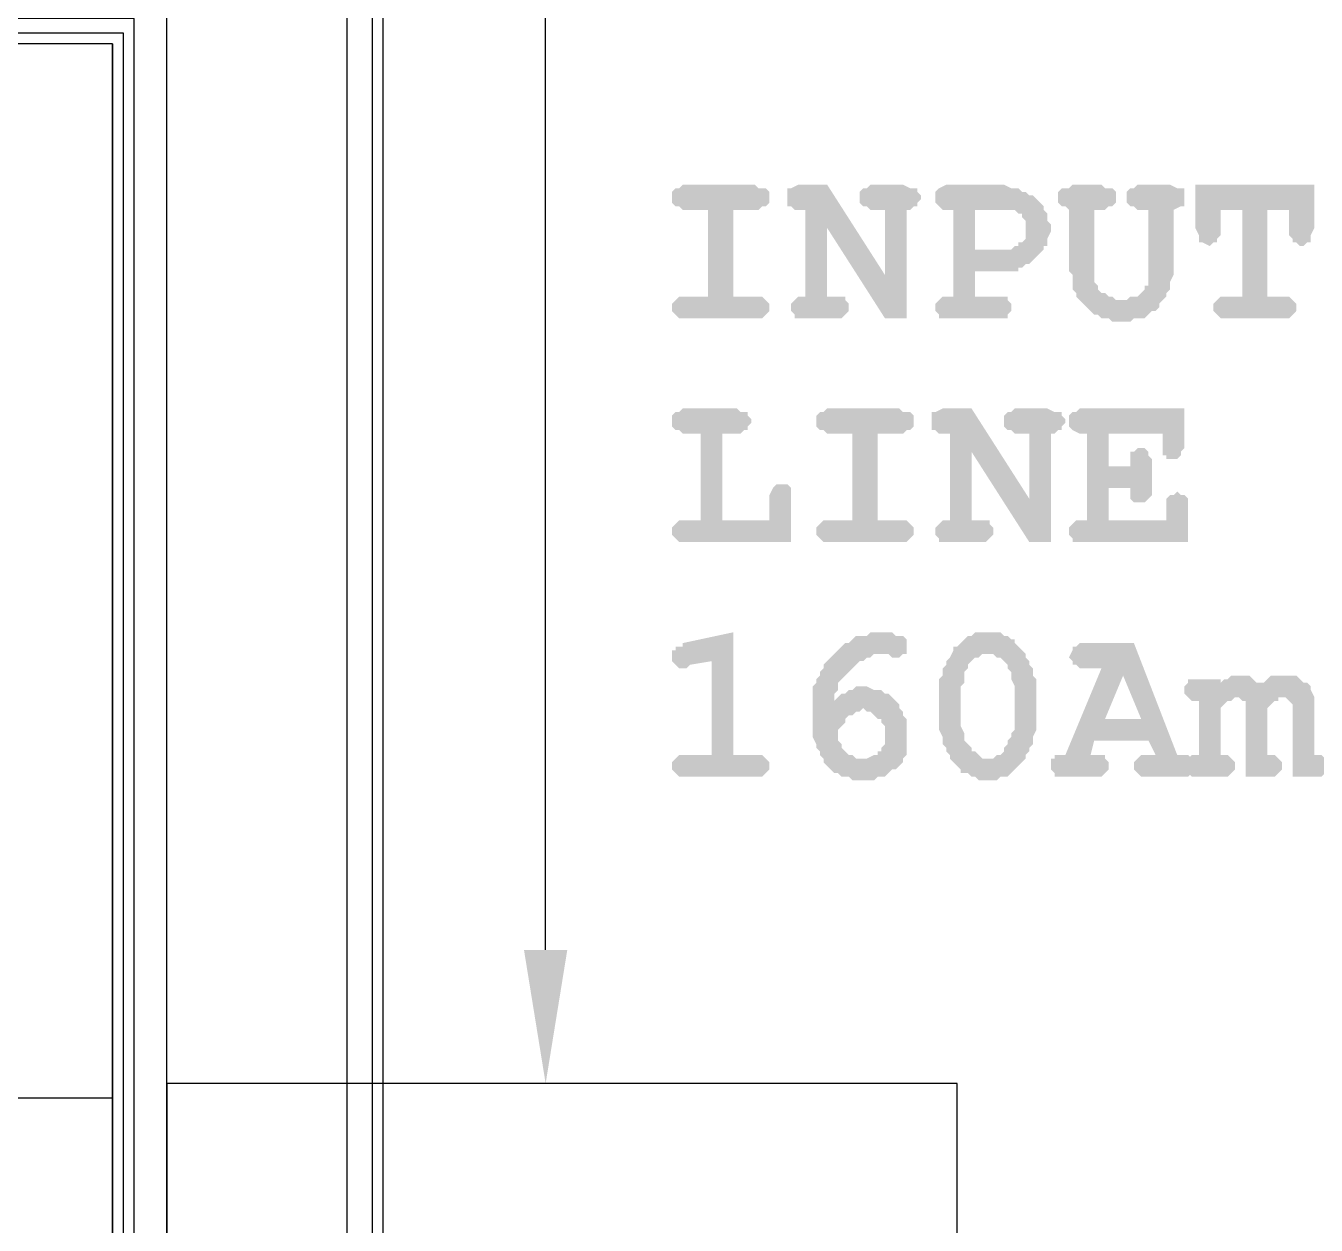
# Model space of a CAD drawing. Header units: feet. Extents: x -99009 to 3252343, y -11094690 to 9035152.
# Drawn here: x 1672012.8 to 1672257.1, y -1051093.5 to -1050866.5 of the extents above; entities that cross this region are included whole.
import ezdxf

# ---------------------------------------------------------------- set-up
doc = ezdxf.new("R2010")
doc.units = ezdxf.units.FT
doc.linetypes.add('Continous', pattern=[0])
doc.layers.add('BOR', color=6, linetype='Continous')

msp = doc.modelspace()

# ---------------------------------------------------------------- hatches: boundary and pattern name
at = {"layer": 'BOR', "ltscale": 5}
for points in [[(1672137.86492, -1050896.56267), (1672137.18153, -1050896.56267), (1672136.49814, -1050897.24605), (1672135.81476, -1050897.24605), (1672135.13137, -1050897.92944), (1672135.13137, -1050899.29622), (1672135.13137, -1050899.9796), (1672135.81476, -1050900.66299), (1672136.49814, -1050900.66299), (1672137.18153, -1050901.34638), (1672141.96524, -1050901.34638), (1672141.96524, -1050917.74766), (1672136.49814, -1050917.74766), (1672135.81476, -1050918.43105), (1672135.13137, -1050919.11444), (1672135.13137, -1050919.79783), (1672135.13137, -1050920.48121), (1672135.81476, -1050921.1646), (1672136.49814, -1050921.84799), (1672152.21604, -1050921.84799), (1672152.89943, -1050921.1646), (1672153.58282, -1050920.48121), (1672153.58282, -1050919.79783), (1672153.58282, -1050919.11444), (1672152.89943, -1050918.43105), (1672152.21604, -1050917.74766), (1672146.74895, -1050917.74766), (1672146.74895, -1050901.34638), (1672151.53266, -1050901.34638), (1672152.21604, -1050900.66299), (1672152.89943, -1050900.66299), (1672153.58282, -1050899.9796), (1672153.58282, -1050897.92944), (1672152.89943, -1050897.24605), (1672151.53266, -1050897.24605), (1672150.84927, -1050896.56267)], [(1672159.7333, -1050896.56267), (1672159.04991, -1050896.56267), (1672157.68314, -1050897.24605), (1672156.99975, -1050897.24605), (1672156.99975, -1050899.29622), (1672156.99975, -1050900.66299), (1672157.68314, -1050900.66299), (1672158.36653, -1050901.34638), (1672160.41669, -1050901.34638), (1672164.51701, -1050904.76331), (1672175.4512, -1050921.84799), (1672175.4512, -1050913.64734), (1672164.51701, -1050896.56267)], [(1672173.40104, -1050896.56267), (1672172.71765, -1050896.56267), (1672172.03427, -1050897.24605), (1672171.35088, -1050897.24605), (1672170.66749, -1050897.92944), (1672170.66749, -1050899.29622), (1672170.66749, -1050899.9796), (1672171.35088, -1050900.66299), (1672172.03427, -1050900.66299), (1672172.71765, -1050901.34638), (1672175.4512, -1050901.34638), (1672175.4512, -1050921.84799), (1672179.55152, -1050921.84799), (1672179.55152, -1050901.34638), (1672180.23491, -1050901.34638), (1672180.9183, -1050900.66299), (1672181.60169, -1050900.66299), (1672181.60169, -1050899.9796), (1672182.28507, -1050899.29622), (1672182.28507, -1050898.61283), (1672181.60169, -1050897.92944), (1672181.60169, -1050897.24605), (1672180.23491, -1050897.24605), (1672178.86814, -1050896.56267)], [(1672187.75217, -1050896.56267), (1672187.06878, -1050896.56267), (1672185.70201, -1050897.24605), (1672185.01862, -1050897.92944), (1672185.01862, -1050899.29622), (1672185.01862, -1050899.9796), (1672185.70201, -1050900.66299), (1672186.38539, -1050901.34638), (1672200.05313, -1050901.34638), (1672200.73652, -1050902.02976), (1672201.41991, -1050902.02976), (1672201.41991, -1050902.71315), (1672202.1033, -1050903.39654), (1672202.1033, -1050904.76331), (1672202.1033, -1050906.81347), (1672201.41991, -1050907.49686), (1672200.73652, -1050907.49686), (1672200.73652, -1050908.18025), (1672200.05313, -1050908.18025), (1672199.36975, -1050908.86363), (1672192.53588, -1050908.86363), (1672204.83684, -1050909.54702), (1672205.52023, -1050908.86363), (1672205.52023, -1050908.18025), (1672206.20362, -1050908.18025), (1672206.20362, -1050906.81347), (1672206.887, -1050905.4467), (1672206.887, -1050904.07992), (1672206.20362, -1050903.39654), (1672206.20362, -1050902.02976), (1672205.52023, -1050901.34638), (1672205.52023, -1050900.66299), (1672204.83684, -1050899.9796), (1672204.15346, -1050899.29622), (1672203.47007, -1050898.61283), (1672202.78668, -1050898.61283), (1672202.1033, -1050897.92944), (1672201.41991, -1050897.92944), (1672200.73652, -1050897.24605), (1672199.36975, -1050897.24605), (1672198.00297, -1050896.56267), (1672197.31959, -1050896.56267)], [(1672216.45442, -1050896.56267), (1672210.98733, -1050896.56267), (1672210.30394, -1050897.24605), (1672208.93717, -1050897.24605), (1672208.25378, -1050897.92944), (1672208.25378, -1050899.29622), (1672208.25378, -1050899.9796), (1672208.93717, -1050900.66299), (1672209.62055, -1050900.66299), (1672210.30394, -1050901.34638), (1672210.30394, -1050912.96396), (1672210.98733, -1050913.64734), (1672210.98733, -1050916.38089), (1672211.67071, -1050917.06428), (1672211.67071, -1050917.74766), (1672212.3541, -1050918.43105), (1672220.55474, -1050918.43105), (1672219.18797, -1050918.43105), (1672218.50458, -1050917.74766), (1672217.8212, -1050917.74766), (1672217.13781, -1050917.06428), (1672216.45442, -1050917.06428), (1672215.77104, -1050916.38089), (1672215.77104, -1050915.6975), (1672215.08765, -1050915.01412), (1672215.08765, -1050901.34638), (1672217.13781, -1050901.34638), (1672217.8212, -1050900.66299), (1672218.50458, -1050900.66299), (1672219.18797, -1050899.9796), (1672219.18797, -1050897.92944), (1672218.50458, -1050897.24605), (1672217.13781, -1050897.24605)], [(1672223.97168, -1050896.56267), (1672223.28829, -1050896.56267), (1672222.60491, -1050897.24605), (1672221.92152, -1050897.24605), (1672221.23813, -1050897.92944), (1672221.23813, -1050899.29622), (1672221.23813, -1050899.9796), (1672221.92152, -1050900.66299), (1672222.60491, -1050900.66299), (1672223.28829, -1050901.34638), (1672225.33845, -1050901.34638), (1672225.33845, -1050913.64734), (1672225.33845, -1050915.6975), (1672224.65507, -1050915.6975), (1672224.65507, -1050916.38089), (1672223.97168, -1050917.06428), (1672223.28829, -1050917.74766), (1672221.92152, -1050917.74766), (1672221.23813, -1050918.43105), (1672212.3541, -1050918.43105), (1672213.03749, -1050919.11444), (1672213.72087, -1050919.79783), (1672214.40426, -1050920.48121), (1672215.08765, -1050921.1646), (1672215.77104, -1050921.1646), (1672216.45442, -1050921.84799), (1672217.8212, -1050921.84799), (1672218.50458, -1050922.53137), (1672221.92152, -1050922.53137), (1672222.60491, -1050921.84799), (1672224.65507, -1050921.84799), (1672225.33845, -1050921.1646), (1672226.02184, -1050920.48121), (1672226.70523, -1050920.48121), (1672227.38861, -1050919.79783), (1672227.38861, -1050919.11444), (1672228.072, -1050918.43105), (1672228.75539, -1050917.74766), (1672228.75539, -1050917.06428), (1672229.43878, -1050916.38089), (1672229.43878, -1050915.01412), (1672230.12216, -1050913.64734), (1672230.12216, -1050901.34638), (1672231.48894, -1050900.66299), (1672232.17232, -1050900.66299), (1672232.17232, -1050897.24605), (1672230.80555, -1050897.24605), (1672229.43878, -1050896.56267)], [(1672234.22248, -1050896.56267), (1672234.22248, -1050904.76331), (1672234.90587, -1050906.13009), (1672234.90587, -1050907.49686), (1672235.58926, -1050907.49686), (1672236.95603, -1050908.18025), (1672237.63942, -1050907.49686), (1672238.32281, -1050907.49686), (1672238.32281, -1050906.81347), (1672239.00619, -1050906.13009), (1672239.00619, -1050901.34638), (1672243.10651, -1050901.34638), (1672256.77425, -1050896.56267)], [(1672256.77425, -1050896.56267), (1672243.10651, -1050901.34638), (1672251.99055, -1050901.34638), (1672251.99055, -1050906.13009), (1672252.67393, -1050906.81347), (1672252.67393, -1050907.49686), (1672253.35732, -1050907.49686), (1672254.04071, -1050908.18025), (1672254.72409, -1050908.18025), (1672255.40748, -1050907.49686), (1672256.09087, -1050907.49686), (1672256.09087, -1050906.13009), (1672256.77425, -1050904.76331)], [(1672160.41669, -1050901.34638), (1672160.41669, -1050917.74766), (1672159.04991, -1050917.74766), (1672158.36653, -1050918.43105), (1672157.68314, -1050919.11444), (1672157.68314, -1050919.79783), (1672157.68314, -1050920.48121), (1672158.36653, -1050921.1646), (1672158.36653, -1050921.84799), (1672167.25056, -1050921.84799), (1672167.93395, -1050921.1646), (1672168.61733, -1050920.48121), (1672168.61733, -1050919.79783), (1672168.61733, -1050919.11444), (1672167.93395, -1050918.43105), (1672167.93395, -1050917.74766), (1672164.51701, -1050917.74766), (1672164.51701, -1050904.76331)], [(1672188.43556, -1050901.34638), (1672188.43556, -1050917.74766), (1672186.38539, -1050917.74766), (1672185.70201, -1050918.43105), (1672185.01862, -1050919.11444), (1672185.01862, -1050919.79783), (1672185.01862, -1050920.48121), (1672185.70201, -1050921.1646), (1672185.70201, -1050921.84799), (1672198.68636, -1050921.84799), (1672198.68636, -1050921.1646), (1672199.36975, -1050920.48121), (1672199.36975, -1050919.79783), (1672199.36975, -1050919.11444), (1672198.68636, -1050918.43105), (1672198.68636, -1050917.74766), (1672192.53588, -1050917.74766), (1672192.53588, -1050912.96396), (1672200.73652, -1050912.96396), (1672200.73652, -1050912.28057), (1672201.41991, -1050912.28057), (1672202.1033, -1050911.59718), (1672202.78668, -1050911.59718), (1672203.47007, -1050910.91379), (1672204.15346, -1050910.23041), (1672204.83684, -1050909.54702), (1672192.53588, -1050908.86363), (1672192.53588, -1050901.34638), (1672197.31959, -1050901.34638)], [(1672243.10651, -1050901.34638), (1672243.10651, -1050917.74766), (1672239.00619, -1050917.74766), (1672238.32281, -1050918.43105), (1672237.63942, -1050919.11444), (1672237.63942, -1050919.79783), (1672237.63942, -1050920.48121), (1672238.32281, -1050921.1646), (1672239.00619, -1050921.84799), (1672251.99055, -1050921.84799), (1672252.67393, -1050921.1646), (1672253.35732, -1050920.48121), (1672253.35732, -1050919.79783), (1672253.35732, -1050919.11444), (1672252.67393, -1050918.43105), (1672251.99055, -1050917.74766), (1672247.89022, -1050917.74766), (1672247.89022, -1050901.34638), (1672251.99055, -1050901.34638)], [(1672137.86492, -1050938.93266), (1672137.18153, -1050938.93266), (1672136.49814, -1050939.61605), (1672135.81476, -1050939.61605), (1672135.13137, -1050940.29944), (1672135.13137, -1050941.66621), (1672135.13137, -1050942.3496), (1672135.81476, -1050943.03298), (1672136.49814, -1050943.03298), (1672137.18153, -1050943.71637), (1672140.59847, -1050943.71637), (1672140.59847, -1050960.11766), (1672144.69879, -1050960.11766), (1672144.69879, -1050943.71637), (1672148.11572, -1050943.71637), (1672148.79911, -1050943.03298), (1672149.4825, -1050943.03298), (1672149.4825, -1050942.3496), (1672150.16588, -1050941.66621), (1672150.16588, -1050940.98282), (1672149.4825, -1050940.29944), (1672149.4825, -1050939.61605), (1672148.11572, -1050939.61605), (1672147.43234, -1050938.93266)], [(1672165.2004, -1050938.93266), (1672164.51701, -1050938.93266), (1672163.83362, -1050939.61605), (1672163.15024, -1050939.61605), (1672162.46685, -1050940.29944), (1672162.46685, -1050941.66621), (1672162.46685, -1050942.3496), (1672163.15024, -1050943.03298), (1672163.83362, -1050943.03298), (1672164.51701, -1050943.71637), (1672169.30072, -1050943.71637), (1672169.30072, -1050960.11766), (1672163.83362, -1050960.11766), (1672163.15024, -1050960.80105), (1672162.46685, -1050961.48443), (1672162.46685, -1050962.16782), (1672162.46685, -1050962.85121), (1672163.15024, -1050963.53459), (1672163.83362, -1050964.21798), (1672179.55152, -1050964.21798), (1672180.23491, -1050963.53459), (1672180.9183, -1050962.85121), (1672180.9183, -1050962.16782), (1672180.9183, -1050961.48443), (1672180.23491, -1050960.80105), (1672179.55152, -1050960.11766), (1672174.08443, -1050960.11766), (1672174.08443, -1050943.71637), (1672178.86814, -1050943.71637), (1672179.55152, -1050943.03298), (1672180.23491, -1050943.03298), (1672180.9183, -1050942.3496), (1672180.9183, -1050940.29944), (1672180.23491, -1050939.61605), (1672178.86814, -1050939.61605), (1672178.18475, -1050938.93266)], [(1672187.06878, -1050938.93266), (1672186.38539, -1050938.93266), (1672185.01862, -1050939.61605), (1672184.33523, -1050939.61605), (1672184.33523, -1050941.66621), (1672184.33523, -1050943.03298), (1672185.01862, -1050943.03298), (1672185.70201, -1050943.71637), (1672187.75217, -1050943.71637), (1672191.85249, -1050947.13331), (1672202.78668, -1050964.21798), (1672202.78668, -1050956.01734), (1672191.85249, -1050938.93266)], [(1672200.73652, -1050938.93266), (1672200.05313, -1050938.93266), (1672199.36975, -1050939.61605), (1672198.68636, -1050939.61605), (1672198.00297, -1050940.29944), (1672198.00297, -1050941.66621), (1672198.00297, -1050942.3496), (1672198.68636, -1050943.03298), (1672199.36975, -1050943.03298), (1672200.05313, -1050943.71637), (1672202.78668, -1050943.71637), (1672202.78668, -1050964.21798), (1672206.887, -1050964.21798), (1672206.887, -1050943.71637), (1672207.57039, -1050943.71637), (1672208.25378, -1050943.03298), (1672208.93717, -1050943.03298), (1672208.93717, -1050942.3496), (1672209.62055, -1050941.66621), (1672209.62055, -1050940.98282), (1672208.93717, -1050940.29944), (1672208.93717, -1050939.61605), (1672207.57039, -1050939.61605), (1672206.20362, -1050938.93266)], [(1672213.03749, -1050938.93266), (1672212.3541, -1050938.93266), (1672211.67071, -1050939.61605), (1672210.98733, -1050939.61605), (1672210.30394, -1050940.29944), (1672210.30394, -1050941.66621), (1672210.30394, -1050942.3496), (1672210.98733, -1050943.03298), (1672212.3541, -1050943.71637), (1672228.072, -1050943.71637), (1672228.072, -1050947.81669), (1672228.75539, -1050947.81669), (1672228.75539, -1050948.50008), (1672230.80555, -1050948.50008), (1672231.48894, -1050947.81669), (1672231.48894, -1050947.13331), (1672232.17232, -1050946.44992), (1672232.17232, -1050938.93266)], [(1672187.75217, -1050943.71637), (1672187.75217, -1050960.11766), (1672186.38539, -1050960.11766), (1672185.70201, -1050960.80105), (1672185.01862, -1050961.48443), (1672185.01862, -1050962.16782), (1672185.01862, -1050962.85121), (1672185.70201, -1050963.53459), (1672185.70201, -1050964.21798), (1672194.58604, -1050964.21798), (1672195.26943, -1050963.53459), (1672195.95281, -1050962.85121), (1672195.95281, -1050962.16782), (1672195.95281, -1050961.48443), (1672195.26943, -1050960.80105), (1672195.26943, -1050960.11766), (1672191.85249, -1050960.11766), (1672191.85249, -1050947.13331)], [(1672213.72087, -1050943.71637), (1672213.72087, -1050960.11766), (1672217.8212, -1050960.11766), (1672217.8212, -1050953.96718), (1672221.92152, -1050953.96718), (1672217.8212, -1050949.86685), (1672217.8212, -1050943.71637), (1672228.072, -1050943.71637)], [(1672223.97168, -1050946.44992), (1672223.28829, -1050946.44992), (1672222.60491, -1050947.13331), (1672221.92152, -1050947.13331), (1672221.92152, -1050949.86685), (1672217.8212, -1050949.86685), (1672221.92152, -1050953.96718), (1672221.92152, -1050956.01734), (1672222.60491, -1050956.70072), (1672224.65507, -1050956.70072), (1672225.33845, -1050956.01734), (1672226.02184, -1050955.33395), (1672226.02184, -1050948.50008), (1672225.33845, -1050947.81669), (1672225.33845, -1050947.13331), (1672224.65507, -1050946.44992)], [(1672155.63298, -1050953.28379), (1672154.94959, -1050953.28379), (1672154.26621, -1050953.96718), (1672153.58282, -1050955.33395), (1672153.58282, -1050960.11766), (1672136.49814, -1050960.11766), (1672135.81476, -1050960.80105), (1672135.13137, -1050961.48443), (1672135.13137, -1050962.16782), (1672135.13137, -1050962.85121), (1672135.81476, -1050963.53459), (1672136.49814, -1050964.21798), (1672157.68314, -1050964.21798), (1672157.68314, -1050953.96718), (1672156.99975, -1050953.28379)], [(1672230.80555, -1050954.65056), (1672230.12216, -1050955.33395), (1672229.43878, -1050955.33395), (1672228.75539, -1050956.01734), (1672228.75539, -1050960.11766), (1672211.67071, -1050960.11766), (1672210.98733, -1050960.80105), (1672210.30394, -1050961.48443), (1672210.30394, -1050962.16782), (1672210.30394, -1050962.85121), (1672210.98733, -1050963.53459), (1672210.98733, -1050964.21798), (1672232.85571, -1050964.21798), (1672232.85571, -1050956.01734), (1672232.17232, -1050955.33395), (1672231.48894, -1050955.33395)], [(1672146.74895, -1050981.30265), (1672137.18153, -1050983.35282), (1672137.18153, -1050984.0362), (1672135.81476, -1050984.0362), (1672135.81476, -1050984.71959), (1672135.13137, -1050984.71959), (1672135.13137, -1050986.08636), (1672135.13137, -1050986.76975), (1672142.64863, -1050986.76975), (1672142.64863, -1051004.53781), (1672136.49814, -1051004.53781), (1672135.81476, -1051005.2212), (1672135.13137, -1051005.90459), (1672135.13137, -1051006.58797), (1672135.13137, -1051007.27136), (1672135.81476, -1051007.95475), (1672136.49814, -1051008.63813), (1672152.21604, -1051008.63813), (1672152.89943, -1051007.95475), (1672153.58282, -1051007.27136), (1672153.58282, -1051006.58797), (1672153.58282, -1051005.90459), (1672152.89943, -1051005.2212), (1672152.21604, -1051004.53781), (1672146.74895, -1051004.53781)], [(1672174.76782, -1050981.30265), (1672172.71765, -1050981.30265), (1672172.03427, -1050981.98604), (1672169.98411, -1050981.98604), (1672169.30072, -1050982.66943), (1672168.61733, -1050983.35282), (1672167.93395, -1050983.35282), (1672167.25056, -1050984.0362), (1672166.56717, -1050984.71959), (1672165.88378, -1050985.40298), (1672176.13459, -1050985.40298), (1672176.81798, -1050986.08636), (1672178.18475, -1050986.08636), (1672178.86814, -1050985.40298), (1672179.55152, -1050985.40298), (1672179.55152, -1050982.66943), (1672178.86814, -1050981.98604), (1672177.50136, -1050981.98604), (1672176.81798, -1050981.30265), (1672176.13459, -1050981.30265)], [(1672194.58604, -1050981.30265), (1672192.53588, -1050981.30265), (1672191.85249, -1050981.98604), (1672191.1691, -1050981.98604), (1672190.48572, -1050982.66943), (1672189.80233, -1050983.35282), (1672189.11894, -1050984.0362), (1672188.43556, -1050984.0362), (1672188.43556, -1050984.71959), (1672187.75217, -1050986.08636), (1672187.06878, -1050986.76975), (1672187.06878, -1050987.45314), (1672186.38539, -1050988.13652), (1672186.38539, -1050989.5033), (1672185.70201, -1050990.18669), (1672185.70201, -1050999.7541), (1672186.38539, -1051001.12088), (1672186.38539, -1051002.48765), (1672187.06878, -1051003.17104), (1672187.06878, -1051003.85443), (1672187.75217, -1051004.53781), (1672187.75217, -1051005.2212), (1672195.26943, -1051005.2212), (1672193.90265, -1051005.2212), (1672193.21926, -1051004.53781), (1672192.53588, -1051003.85443), (1672191.85249, -1051003.85443), (1672191.85249, -1051003.17104), (1672191.1691, -1051002.48765), (1672190.48572, -1051001.80426), (1672190.48572, -1051000.43749), (1672189.80233, -1050999.07072), (1672189.80233, -1050991.55346), (1672190.48572, -1050990.87007), (1672190.48572, -1050988.81991), (1672191.1691, -1050988.13652), (1672191.1691, -1050987.45314), (1672191.85249, -1050986.76975), (1672192.53588, -1050986.08636), (1672193.21926, -1050986.08636), (1672193.90265, -1050985.40298), (1672202.1033, -1050985.40298), (1672201.41991, -1050984.71959), (1672200.73652, -1050984.0362), (1672200.05313, -1050983.35282), (1672200.05313, -1050982.66943), (1672199.36975, -1050982.66943), (1672198.68636, -1050981.98604), (1672198.00297, -1050981.98604), (1672197.31959, -1050981.30265), (1672195.95281, -1050981.30265)], [(1672213.72087, -1050983.35282), (1672212.3541, -1050983.35282), (1672211.67071, -1050984.0362), (1672210.98733, -1050984.0362), (1672210.98733, -1050984.71959), (1672210.30394, -1050986.08636), (1672210.98733, -1050986.76975), (1672210.98733, -1050987.45314), (1672211.67071, -1050987.45314), (1672212.3541, -1050988.13652), (1672216.45442, -1050988.13652), (1672220.55474, -1050989.5033), (1672223.97168, -1050997.70394), (1672217.13781, -1050997.70394), (1672225.33845, -1051001.80426), (1672226.70523, -1051004.53781), (1672223.97168, -1051004.53781), (1672223.28829, -1051005.2212), (1672222.60491, -1051005.90459), (1672222.60491, -1051006.58797), (1672222.60491, -1051007.27136), (1672223.28829, -1051007.95475), (1672223.97168, -1051008.63813), (1672232.85571, -1051008.63813), (1672233.5391, -1051007.95475), (1672233.5391, -1051005.2212), (1672232.85571, -1051004.53781), (1672230.80555, -1051004.53781), (1672222.60491, -1050983.35282)], [(1672135.13137, -1050986.76975), (1672135.81476, -1050987.45314), (1672136.49814, -1050988.13652), (1672137.86492, -1050988.13652), (1672138.5483, -1050987.45314), (1672142.64863, -1050986.76975)], [(1672165.88378, -1050985.40298), (1672165.2004, -1050986.08636), (1672164.51701, -1050986.76975), (1672163.83362, -1050987.45314), (1672163.83362, -1050988.13652), (1672163.15024, -1050988.81991), (1672163.15024, -1050989.5033), (1672162.46685, -1050990.18669), (1672162.46685, -1050990.87007), (1672161.78346, -1050991.55346), (1672161.78346, -1050995.65378), (1672171.35088, -1050995.65378), (1672172.03427, -1050996.33717), (1672172.71765, -1050996.33717), (1672173.40104, -1050997.02056), (1672174.08443, -1050997.70394), (1672174.76782, -1050997.70394), (1672174.76782, -1050998.38733), (1672175.4512, -1050999.07072), (1672175.4512, -1051002.48765), (1672174.76782, -1051003.17104), (1672174.76782, -1051003.85443), (1672174.08443, -1051003.85443), (1672174.08443, -1051004.53781), (1672173.40104, -1051004.53781), (1672172.03427, -1051005.2212), (1672171.35088, -1051005.2212), (1672178.86814, -1051005.2212), (1672179.55152, -1051004.53781), (1672179.55152, -1050997.70394), (1672178.86814, -1050997.02056), (1672178.86814, -1050996.33717), (1672178.18475, -1050995.65378), (1672178.18475, -1050994.97039), (1672177.50136, -1050994.28701), (1672165.88378, -1050994.28701), (1672165.88378, -1050992.92023), (1672166.56717, -1050992.23685), (1672166.56717, -1050990.87007), (1672167.25056, -1050990.18669), (1672167.93395, -1050989.5033), (1672168.61733, -1050988.81991), (1672169.30072, -1050988.13652), (1672169.98411, -1050987.45314), (1672170.66749, -1050986.76975), (1672171.35088, -1050986.76975), (1672172.03427, -1050986.08636), (1672172.71765, -1050986.08636), (1672173.40104, -1050985.40298), (1672175.4512, -1050985.40298)], [(1672202.1033, -1050985.40298), (1672195.26943, -1050985.40298), (1672195.95281, -1050985.40298), (1672196.6362, -1050986.08636), (1672197.31959, -1050986.08636), (1672198.00297, -1050986.76975), (1672198.68636, -1050987.45314), (1672198.68636, -1050988.13652), (1672199.36975, -1050988.81991), (1672199.36975, -1050990.18669), (1672200.05313, -1050991.55346), (1672200.05313, -1050999.7541), (1672199.36975, -1051000.43749), (1672199.36975, -1051001.12088), (1672198.68636, -1051001.80426), (1672198.68636, -1051002.48765), (1672198.00297, -1051003.17104), (1672198.00297, -1051003.85443), (1672197.31959, -1051004.53781), (1672196.6362, -1051004.53781), (1672195.95281, -1051005.2212), (1672187.75217, -1051005.2212), (1672188.43556, -1051005.90459), (1672189.11894, -1051006.58797), (1672189.80233, -1051007.27136), (1672189.80233, -1051007.95475), (1672191.1691, -1051007.95475), (1672191.85249, -1051008.63813), (1672192.53588, -1051008.63813), (1672193.21926, -1051009.32152), (1672196.6362, -1051009.32152), (1672197.31959, -1051008.63813), (1672198.68636, -1051008.63813), (1672199.36975, -1051007.95475), (1672200.05313, -1051007.27136), (1672200.73652, -1051006.58797), (1672201.41991, -1051005.90459), (1672202.1033, -1051005.2212), (1672202.1033, -1051004.53781), (1672202.78668, -1051003.85443), (1672202.78668, -1051003.17104), (1672203.47007, -1051002.48765), (1672203.47007, -1051001.12088), (1672204.15346, -1050999.7541), (1672204.15346, -1050990.18669), (1672203.47007, -1050989.5033), (1672203.47007, -1050988.13652), (1672202.78668, -1050987.45314), (1672202.78668, -1050986.76975), (1672202.1033, -1050986.08636)], [(1672216.45442, -1050988.13652), (1672209.62055, -1051004.53781), (1672207.57039, -1051004.53781), (1672207.57039, -1051005.2212), (1672206.887, -1051005.2212), (1672206.887, -1051006.58797), (1672206.887, -1051007.27136), (1672207.57039, -1051007.95475), (1672207.57039, -1051008.63813), (1672216.45442, -1051008.63813), (1672217.13781, -1051007.95475), (1672217.8212, -1051007.27136), (1672217.8212, -1051006.58797), (1672217.8212, -1051005.90459), (1672217.13781, -1051005.2212), (1672217.13781, -1051004.53781), (1672214.40426, -1051004.53781), (1672215.08765, -1051001.80426), (1672225.33845, -1051001.80426), (1672217.13781, -1050997.70394), (1672220.55474, -1050989.5033)], [(1672243.10651, -1050989.5033), (1672241.05635, -1050989.5033), (1672240.37297, -1050990.18669), (1672239.68958, -1050990.18669), (1672239.00619, -1050990.87007), (1672246.52345, -1050990.87007), (1672245.84006, -1050990.87007), (1672245.15668, -1050990.18669), (1672244.47329, -1050989.5033), (1672243.7899, -1050989.5033)], [(1672250.62377, -1050989.5033), (1672248.57361, -1050989.5033), (1672247.89022, -1050990.18669), (1672247.20684, -1050990.87007), (1672246.52345, -1050990.87007), (1672255.40748, -1050990.87007), (1672254.72409, -1050990.87007), (1672254.04071, -1050990.18669), (1672253.35732, -1050989.5033), (1672251.99055, -1050989.5033)], [(1672171.35088, -1050991.55346), (1672169.98411, -1050991.55346), (1672169.30072, -1050992.23685), (1672168.61733, -1050992.23685), (1672167.93395, -1050992.92023), (1672167.25056, -1050992.92023), (1672166.56717, -1050993.60362), (1672165.88378, -1050994.28701), (1672177.50136, -1050994.28701), (1672176.81798, -1050993.60362), (1672176.13459, -1050992.92023), (1672175.4512, -1050992.92023), (1672174.76782, -1050992.23685), (1672173.40104, -1050992.23685), (1672172.03427, -1050991.55346)], [(1672239.00619, -1050990.18669), (1672232.85571, -1050990.18669), (1672232.85571, -1050990.87007), (1672232.17232, -1050991.55346), (1672232.17232, -1050992.23685), (1672232.17232, -1050992.92023), (1672232.85571, -1050993.60362), (1672251.30716, -1050993.60362), (1672251.99055, -1050994.28701), (1672252.67393, -1050994.97039), (1672252.67393, -1051008.63813), (1672258.14103, -1051008.63813), (1672258.82442, -1051007.95475), (1672258.82442, -1051007.27136), (1672259.5078, -1051006.58797), (1672258.82442, -1051005.90459), (1672258.82442, -1051005.2212), (1672258.14103, -1051004.53781), (1672256.77425, -1051004.53781), (1672256.77425, -1050993.60362), (1672256.09087, -1050992.23685), (1672256.09087, -1050991.55346), (1672255.40748, -1050990.87007), (1672239.00619, -1050990.87007)], [(1672232.85571, -1050993.60362), (1672233.5391, -1050994.28701), (1672234.90587, -1050994.28701), (1672234.90587, -1051004.53781), (1672233.5391, -1051004.53781), (1672232.85571, -1051005.2212), (1672232.17232, -1051005.90459), (1672232.17232, -1051006.58797), (1672232.17232, -1051007.27136), (1672232.85571, -1051007.95475), (1672233.5391, -1051008.63813), (1672240.37297, -1051008.63813), (1672241.05635, -1051007.95475), (1672241.73974, -1051007.27136), (1672241.73974, -1051006.58797), (1672241.73974, -1051005.90459), (1672241.05635, -1051005.2212), (1672240.37297, -1051004.53781), (1672239.00619, -1051004.53781), (1672239.00619, -1050995.65378), (1672239.68958, -1050994.97039), (1672240.37297, -1050994.28701), (1672241.05635, -1050994.28701), (1672241.73974, -1050993.60362), (1672242.42313, -1050993.60362)], [(1672242.42313, -1050993.60362), (1672243.10651, -1050994.28701), (1672243.7899, -1050994.28701), (1672243.7899, -1051008.63813), (1672249.257, -1051008.63813), (1672249.94038, -1051007.95475), (1672250.62377, -1051007.27136), (1672250.62377, -1051006.58797), (1672250.62377, -1051005.90459), (1672249.94038, -1051005.2212), (1672249.257, -1051004.53781), (1672247.89022, -1051004.53781), (1672247.89022, -1050995.65378), (1672248.57361, -1050994.97039), (1672249.257, -1050994.28701), (1672249.94038, -1050994.28701), (1672249.94038, -1050993.60362), (1672251.30716, -1050993.60362)], [(1672161.78346, -1050995.65378), (1672161.78346, -1051001.12088), (1672162.46685, -1051002.48765), (1672162.46685, -1051003.17104), (1672163.15024, -1051003.85443), (1672163.15024, -1051004.53781), (1672163.83362, -1051005.2212), (1672163.83362, -1051005.90459), (1672164.51701, -1051006.58797), (1672165.2004, -1051007.27136), (1672165.88378, -1051007.95475), (1672166.56717, -1051007.95475), (1672167.25056, -1051008.63813), (1672168.61733, -1051008.63813), (1672169.30072, -1051009.32152), (1672173.40104, -1051009.32152), (1672174.08443, -1051008.63813), (1672175.4512, -1051008.63813), (1672176.13459, -1051007.95475), (1672176.81798, -1051007.27136), (1672177.50136, -1051007.27136), (1672178.18475, -1051006.58797), (1672178.86814, -1051005.90459), (1672178.86814, -1051005.2212), (1672169.98411, -1051005.2212), (1672169.30072, -1051004.53781), (1672168.61733, -1051004.53781), (1672167.93395, -1051003.85443), (1672167.25056, -1051003.17104), (1672167.25056, -1051002.48765), (1672166.56717, -1051001.80426), (1672166.56717, -1051000.43749), (1672166.56717, -1050999.7541), (1672167.25056, -1050999.07072), (1672167.93395, -1050998.38733), (1672167.93395, -1050997.70394), (1672168.61733, -1050997.02056), (1672169.30072, -1050997.02056), (1672169.98411, -1050996.33717), (1672170.66749, -1050996.33717), (1672171.35088, -1050995.65378)]]:
    msp.add_hatch(color=3, dxfattribs=at).paths.add_polyline_path(points)

# ---------------------------------------------------------------- linework, layer by layer
at = {"layer": 'BOR', "color": 3, "ltscale": 5, "elevation": -86}
for points in [[(1672080.46041, -1050817.97316), (1670277.68552, -1050817.97316), (1670277.68552, -1051564.91515), (1672080.46041, -1051564.91515)], [(1672078.41025, -1050820.02332), (1670279.73568, -1050820.02332), (1670279.73568, -1051562.86499), (1672078.41025, -1051562.86499)], [(1670284.51939, -1050824.80703), (1670284.51939, -1051558.08128), (1672073.62654, -1051558.08128), (1672073.62654, -1050824.80703)], [(1672039.45719, -1051523.91193), (1672039.45719, -1050858.97638), (1670318.68874, -1050858.97638), (1670318.68874, -1051523.91193)], [(1672033.30671, -1051517.76145), (1672033.30671, -1050865.12687), (1670324.15583, -1050865.12687), (1670324.15583, -1051517.76145)], [(1672031.25655, -1051515.71128), (1672031.25655, -1050867.86041), (1670326.88938, -1050867.86041), (1670326.88938, -1051515.71128)], [(1672029.20639, -1051513.66112), (1672029.20639, -1050869.91057), (1670328.93954, -1050869.91057), (1670328.93954, -1051513.66112)], [(1672189.11894, -1051316.84567), (1672189.11894, -1051066.72603), (1672039.45719, -1051066.72603), (1672039.45719, -1051316.84567)]]:
    msp.add_lwpolyline(points, close=True, dxfattribs=at)
for points in [[(1672111.21282, -1051041.44071), (1672111.21282, -1050819.33994)], [(1672029.20639, -1050869.91057), (1672029.20639, -1051513.66112)], [(1670328.93954, -1051069.45958), (1672029.20639, -1051069.45958)]]:
    msp.add_lwpolyline(points, dxfattribs=at)
at = {"layer": 'BOR', "color": 3, "ltscale": 5}
msp.add_solid([(1672115.31315, -1051041.44071, -86), (1672111.21282, -1051066.72603, -86), (1672107.1125, -1051041.44071, -86)], dxfattribs=at)

doc.saveas('drawing.dxf')
